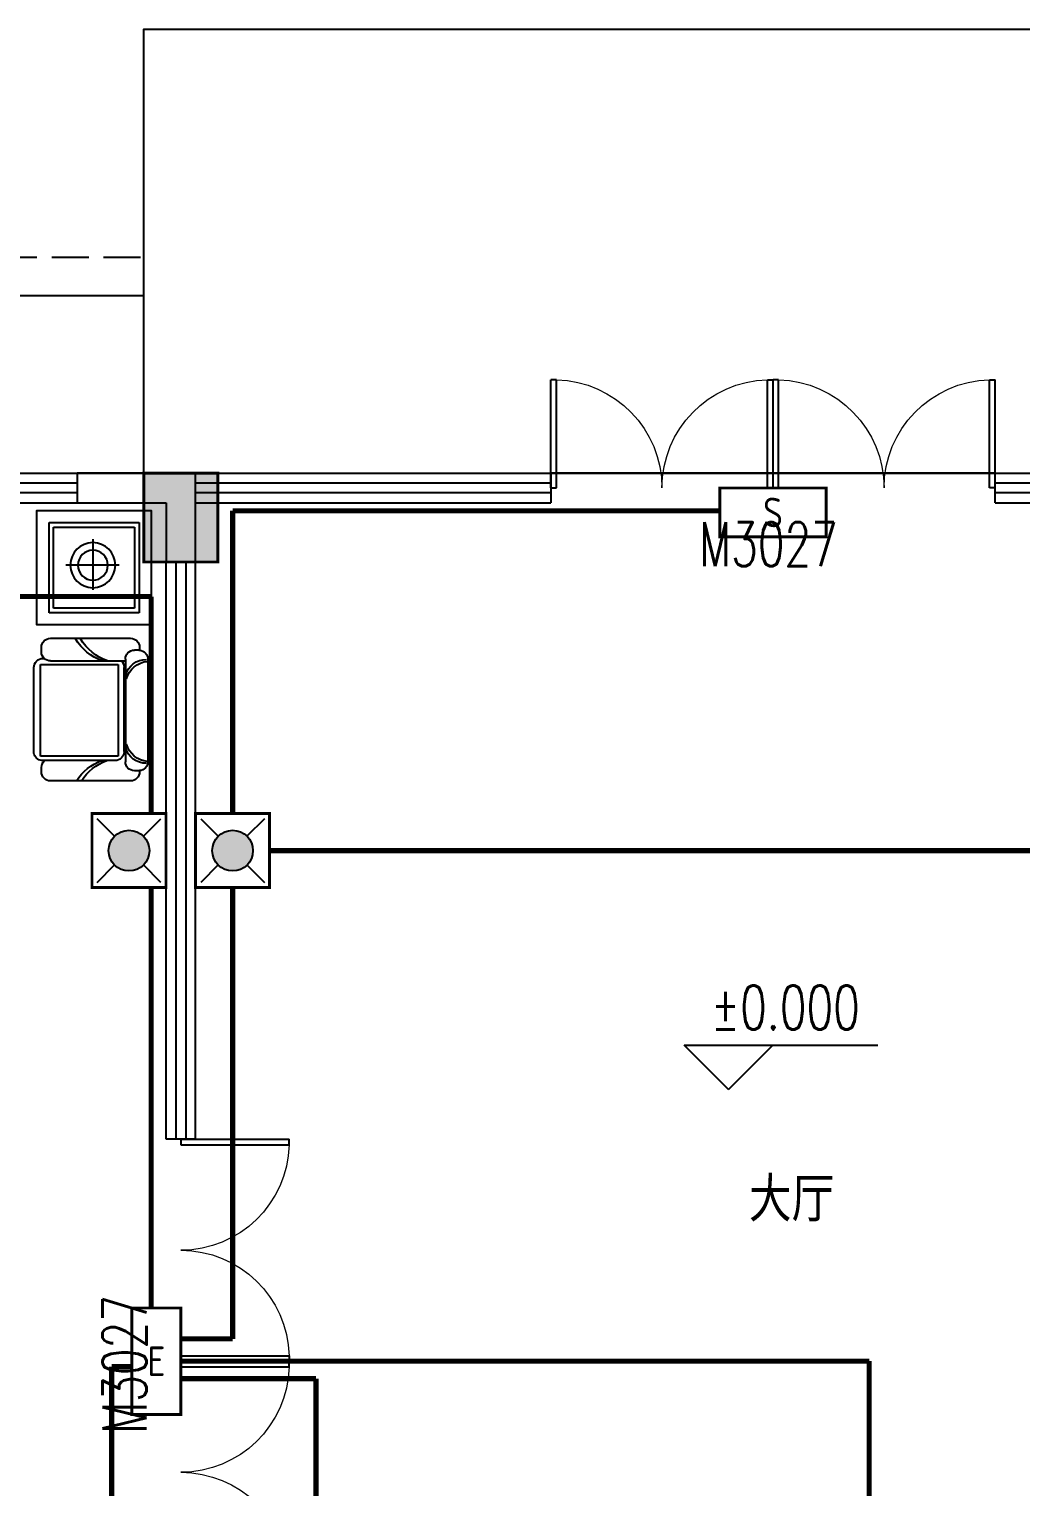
# Model space of a CAD drawing. Extents: x -6243262 to 3079315, y -2914302 to 172723.
# Drawn here: x -5824906 to -5818207, y -723829 to -713981 of the extents above; entities that cross this region are included whole.
import ezdxf
from ezdxf.enums import TextEntityAlignment as Align

# ---------------------------------------------------------------- set-up
doc = ezdxf.new("R2010")
doc.units = 0
doc.header["$LTSCALE"] = 1000
doc.linetypes.add('DASH', pattern=[0.35, 0.25, -0.1])
for name, color, linetype in [('0-柱网', 2, 'Continuous'), ('DIM_ELEV', 3, 'Continuous'), ('EQUIP-应急', 3, 'Continuous'), ('fur', 253, 'Continuous'), ('PUB_TEXT', 7, 'Continuous'), ('WALL', 9, 'Continuous'), ('WINDOW', 4, 'Continuous'), ('WINDOW_TEXT', 7, 'Continuous'), ('WIRE-应急', 1, 'DASH')]:
    doc.layers.add(name, color=color, linetype=linetype)
doc.styles.add('-宋体', font='', dxfattribs={"width": 0.8})
doc.styles.add('_TCH_DIM', font='SIMPLEX', dxfattribs={"bigfont": 'GBCBIG'})
doc.styles.add('_TCH_WINDOW', font='SIMPLEX', dxfattribs={"height": 3.5, "bigfont": 'GBCBIG'})
doc.styles.add('_TEL_ATTDEF', font='gbenor', dxfattribs={"bigfont": 'gbcbig'})
doc.styles.add('_TEL_DIM', font='SIMPLEX', dxfattribs={"width": 0.8, "height": 3.5, "bigfont": 'HZTXT'})
doc.styles.get('-宋体').set_extended_font_data('SimSun')

# ---------------------------------------------------------------- blocks, each defined once
blk = doc.blocks.new('1#柱网')
at = {"layer": '0-柱网'}
blk.add_hatch(color=0, dxfattribs=at).paths.add_polyline_path([(509855, 93967.2), (509855, 93367.2), (510355, 93367.2), (510355, 93967.2)])
at = {"layer": '0-柱网', "color": 0, "const_width": 20}
blk.add_lwpolyline([(509855, 93967.2), (509855, 93367.2), (510355, 93367.2), (510355, 93967.2), (509855, 93967.2)], dxfattribs=at)
blk = doc.blocks.new('$DorLib2D$00000002')
at = {"color": 0}
for p, q in [((-0.5, 0), (-0.5, 0.4875)), ((-0.475, 0.4875), (-0.5, 0.4875)), ((-0.475, 0), (-0.475, 0.4875)), ((0.475, 0), (0.475, 0.4875)), ((0.475, 0.4875), (0.5, 0.4875)), ((0.5, 0), (0.5, 0.4875)), ((-0.5, 0), (-0.475, 0)), ((0.5, 0), (0.475, 0))]:
    blk.add_line(p, q, dxfattribs=at)
at = {"color": 0, "lineweight": 13}
for centre, start, end in [((-0.4875, 0), 0, 88.53072), ((0.4875, 0), 91.46928, 180)]:
    blk.add_arc(centre, 0.4875, start, end, dxfattribs=at)
blk = doc.blocks.new('$WINLIB2D$00000001')
at = {"color": 0}
for points in [[(-0.5, 0.5), (-0.5, -0.5)], [(-0.5, 0.5), (0.5, 0.5)], [(0.5, -0.5), (0.5, 0.5)], [(0.5, 0.1667), (-0.5, 0.1667)], [(0.5, -0.1667), (-0.5, -0.1667)], [(-0.5, -0.5), (0.5, -0.5)]]:
    blk.add_lwpolyline(points, dxfattribs=at)
blk = doc.blocks.new('$plan$00002641')
at = {"layer": 'fur', "color": 0}
for p, q in [((742.6, -1176.8), (133.6, -1176.8)), ((133.6, -1176.8), (133.6, -1785.8)), ((742.6, -1785.8), (742.6, -1176.8)), ((1712.1, -1118.4), (1093.3, -1118.4)), ((1093.3, -1118.4), (1093.3, -1642.8)), ((1712.1, -1642.8), (1712.1, -1118.4)), ((1741.9, -1623.1), (1741.9, -1146.5)), ((712.1, -1207.2), (164, -1207.2)), ((164, -1207.2), (164, -1755.3)), ((712.1, -1755.3), (712.1, -1207.2)), ((1067.9, -1186.3), (1067.9, -1692.4)), ((421.5, -1649.6), (421.5, -1291.2)), ((244.6, -1472.9), (588.3, -1472.9)), ((1093.3, -1642.8), (1712.1, -1642.8)), ((164, -1755.3), (712.1, -1755.3)), ((995.4, -1783.7), (995.4, -1753.3)), ((1056.3, -1692.4), (1749, -1692.4)), ((1681, -1684), (1112.4, -1684)), ((1809.9, -1783.7), (1809.9, -1753.3)), ((133.6, -1785.8), (742.6, -1785.8))]:
    blk.add_line(p, q, dxfattribs=at)
blk.add_lwpolyline([(995.6, -1788.9, 0.389489), (1056.3, -1844.6), (1749, -1844.6, 0.389489), (1809.7, -1788.9), (1817.8, -1788.9, 0.414214), (1878.7, -1728), (1878.7, -1186.3, 0.414214), (1817.8, -1125.4), (1787.3, -1125.4, 0.199654), (1741.9, -1146.5), (1741.9, -1125.8, 0.314071), (1691.1, -1075), (1112.4, -1075, 0.414214), (1051.5, -1135.9), (1051.5, -1144.7, 0.207927), (1007, -1125.4), (976.5, -1125.4, 0.414214), (915.6, -1186.3), (915.6, -1728, 0.414214), (976.5, -1788.9)], format="xyb", close=True, dxfattribs=at)
blk.add_lwpolyline([(823.8, -1867), (823.8, -1095.6), (52.4, -1095.6), (52.4, -1867)], close=True, dxfattribs=at)
for radius in [152.2, 101.5]:
    blk.add_circle((421.5, -1472.9), radius, dxfattribs=at)
for centre, radius, start, end in [((1007, -1186.3), 60.9, 0, 43.01614), ((1790, -1190.6), 65.3, 137.47278, 137.47278), ((751.1, -1645.6), 334.7, 18.82323, 59.8898), ((2057.2, -1645.6), 334.7, 122.23521, 160.42787), ((751.1, -1679.5), 334.7, 18.82323, 59.8898), ((2057.2, -1679.5), 334.7, 122.23521, 160.42787), ((1112.4, -1623.1), 60.9, 223.01614, 270), ((1681, -1623.1), 60.9, 270, 0), ((1056.3, -1753.3), 60.9, 90, 180), ((1197.9, -1829.1), 138.3, 103.37729, 182.69054), ((1232.7, -1856.4), 162.3, 105.8072, 174.63358), ((1586.5, -1856.4), 162.3, 5.36642, 74.1928), ((1621.3, -1829.1), 138.3, 357.30946, 76.62271), ((1749, -1753.3), 60.9, 0, 90), ((1056.3, -1783.7), 60.9, 180, 184.87856), ((1749, -1783.7), 60.9, 355.12144, 0)]:
    blk.add_arc(centre, radius, start, end, dxfattribs=at)
blk = doc.blocks.new('45645')
at = {"color": 8}
for points in [[(1310758.9, -1128913.4), (1310758.9, -1125913.4), (1319258.9, -1125913.4), (1319258.9, -1128913.4)], [(1319258.9, -1127713.4), (1336308.9, -1127713.4), (1336308.9, -1144313.4), (1320308.9, -1144313.4), (1320308.9, -1145813.4), (1314708.9, -1145813.4), (1314708.9, -1144313.4), (1299308.9, -1144313.4), (1299308.9, -1145813.4), (1293708.9, -1145813.4), (1293708.9, -1127713.4), (1310758.9, -1127713.4)]]:
    blk.add_lwpolyline(points, dxfattribs=at)
at = {"color": 8, "linetype": 'DASH'}
blk.add_lwpolyline([(1292987.5, -1127453.4), (1310758.9, -1127453.4)], dxfattribs=at)
at = {"color": 8}
blk.add_lwpolyline([(1294908.9, -1128913.4), (1335108.9, -1128913.4), (1335108.9, -1143113.4), (1319108.9, -1143113.4), (1319108.9, -1144613.4), (1315908.9, -1144613.4), (1315908.9, -1143113.4), (1298108.9, -1143113.4), (1298108.9, -1144613.4), (1294908.9, -1144613.4)], close=True, dxfattribs=at)
at = {"layer": 'DIM_ELEV', "color": 8}
for p, q in [((1314708.3, -1133077.3), (1314408.3, -1132777.3)), ((1314408.3, -1132777.3), (1315718.1, -1132777.3)), ((1314708.3, -1133077.3), (1315008.3, -1132777.3))]:
    blk.add_line(p, q, dxfattribs=at)
at = {"layer": 'WALL', "color": 8}
for p, q in [((1311008.9, -1128913.4), (1310308.9, -1128913.4)), ((1310308.9, -1128913.4), (1310308.9, -1129113.4)), ((1311108.9, -1128913.4), (1311008.9, -1128913.4)), ((1311108.9, -1129113.4), (1311108.9, -1128913.4)), ((1310308.9, -1129113.4), (1310908.9, -1129113.4)), ((1310908.9, -1129113.4), (1310908.9, -1129513.4)), ((1311108.9, -1129513.4), (1311108.9, -1129113.4)), ((1310908.9, -1129513.4), (1311108.9, -1129513.4))]:
    blk.add_line(p, q, dxfattribs=at)
at = {"layer": 'WINDOW', "color": 8}
for p, q in [((1315008.9, -1128913.4), (1313508.9, -1128913.4)), ((1316508.9, -1128913.4), (1315008.9, -1128913.4))]:
    blk.add_line(p, q, dxfattribs=at)
at = {"color": 8, "yscale": -1, "rotation": 270}
blk.add_blockref('$plan$00002641', (1308941.9, -1129113.4), dxfattribs=at)
at = {"layer": '0-柱网', "color": 8}
blk.add_blockref('1#柱网', (800903.9, -1222880.6), dxfattribs=at)
at = {"layer": 'WINDOW', "color": 8}
ref = blk.add_blockref('$DorLib2D$00000002', (1314258.9, -1129013.4), dxfattribs=dict(at, xscale=1500, yscale=-1500, zscale=1500, rotation=180))
ref.add_attrib('A', 'M3027', (1314510.5, -1129542), dxfattribs={"layer": 'WINDOW_TEXT', "color": 8, "height": 297.5, "style": '_TCH_WINDOW', "width": 0.705882})
for name, p, xscale, yscale, zscale, rotation in [('$DorLib2D$00000002', (1315758.9, -1129013.4), 1500, -1500, 1500, 180), ('$WINLIB2D$00000001', (1309008.9, -1129013.4), -2600, 200, -2600, 180), ('$WINLIB2D$00000001', (1312308.9, -1129013.4), -2399.999999999942, 200, -2399.999999999942, 180), ('$WINLIB2D$00000001', (1317708.9, -1129013.4), -2400.000000000058, 200, -2400.000000000058, 180), ('$WINLIB2D$00000001', (1311008.9, -1131463.4), 3900.000000002212, -200, 3900.000000002212, 90), ('$DorLib2D$00000002', (1311008.9, -1135663.4), 1500, -1500, 1500, 90)]:
    blk.add_blockref(name, p, dxfattribs=dict(at, xscale=xscale, yscale=yscale, zscale=zscale, rotation=rotation))
ref = blk.add_blockref('$DorLib2D$00000002', (1311008.9, -1134163.4), dxfattribs=dict(at, xscale=1500, yscale=-1500, zscale=1500, rotation=90))
ref.add_attrib('A', 'M3027', (1310777.8, -1135403.7), dxfattribs={"layer": 'WINDOW_TEXT', "color": 8, "height": 297.5, "rotation": 90, "style": '_TCH_WINDOW', "width": 0.705882})
at = {"layer": 'DIM_ELEV', "color": 7, "style": '_TCH_DIM', "width": 0.705882}
blk.add_text('%%P0.000', height=297.5, dxfattribs=at).set_placement((1314588.1, -1132672.3))
at = {"layer": 'PUB_TEXT', "color": 8, "style": '-宋体', "width": 0.8}
blk.add_text('大厅', height=264.35, dxfattribs=at).set_placement((1314845.9, -1133941))
blk = doc.blocks.new('$equip$00003165')
for p, q in [((0.72, 0.66), (-0.72, 0.66)), ((-0.72, 0.66), (-0.72, 0)), ((0.72, 0), (0.72, 0.66)), ((-0.72, 0), (0.72, 0))]:
    blk.add_line(p, q)
at = {"const_width": 0.04}
blk.add_lwpolyline([(-0.72, 0.66), (-0.72, 0), (0.72, 0), (0.72, 0.66), (-0.72, 0.66), (-0.72, 0)], dxfattribs=at)
for p in [(0, 0.66), (-0.72, 0.33), (0.72, 0.33), (0, 0)]:
    blk.add_point(p)
at = {"color": 7, "style": '_TEL_DIM'}
blk.add_attdef('$TEXT$', text='', height=0.4, dxfattribs=at).set_placement((0, 0.33), align=Align.MIDDLE_CENTER)
at = {"color": 7, "style": '_TEL_DIM', "flags": 1}
for tag in ['A', 'REMARK']:
    blk.add_attdef(tag, text='', height=0.00002, dxfattribs=at).set_placement((0, 0), align=Align.MIDDLE_CENTER)
blk = doc.blocks.new('$equip$00002534')
for p, q in [((-0.72, 0.66), (-0.72, 0)), ((0.72, 0.66), (-0.72, 0.66)), ((0.72, 0), (0.72, 0.66)), ((-0.72, 0), (0.72, 0))]:
    blk.add_line(p, q)
at = {"const_width": 0.04}
blk.add_lwpolyline([(-0.72, 0.66), (-0.72, 0), (0.72, 0), (0.72, 0.66), (-0.72, 0.66), (-0.72, 0)], dxfattribs=at)
for p in [(0, 0.66), (-0.72, 0.33), (0.72, 0.33), (0, 0)]:
    blk.add_point(p)
at = {"color": 7, "style": '_TEL_DIM'}
blk.add_attdef('$TEXT$', text='', height=0.4, dxfattribs=at).set_placement((0, 0.33), align=Align.MIDDLE_CENTER)
at = {"color": 7, "style": '_TEL_DIM', "flags": 1}
blk.add_attdef('A', text='', height=0.00002, dxfattribs=at).set_placement((0, 0), align=Align.MIDDLE_CENTER)
blk = doc.blocks.new('$equip$00002604')
blk.add_hatch(color=256).paths.add_polyline_path([(0.275, 0.5, 1), (-0.274, 0.5, 1)])
for p, q in [((-0.429, 0.929), (-0.194, 0.694)), ((0.194, 0.694), (0.429, 0.929)), ((-0.429, 0.071), (-0.194, 0.306)), ((0.194, 0.306), (0.429, 0.071))]:
    blk.add_line(p, q)
at = {"const_width": 0.04}
blk.add_lwpolyline([(-0.5, 1), (-0.5, 0), (0.5, 0), (0.5, 1), (-0.5, 1), (-0.5, 0)], dxfattribs=at)
blk.add_lwpolyline([(-0.5, 1), (-0.5, 0), (0.5, 0), (0.5, 1)], close=True)
blk.add_circle((0, 0.5), 0.275)
for p in [(0, 1), (-0.5, 0.5), (0.5, 0.5), (0, 0)]:
    blk.add_point(p)
at = {"color": 7, "style": '_TEL_DIM', "flags": 1}
blk.add_attdef('A', text='', height=0.000025, dxfattribs=at).set_placement((0, 0), align=Align.MIDDLE_CENTER)

msp = doc.modelspace()

# ---------------------------------------------------------------- linework, layer by layer
at = {"layer": 'WIRE-应急', "linetype": 'DASH', "const_width": 35}
for points in [[(-5823531.3, -719280.5), (-5823531.3, -717234.5)], [(-5823531.3, -717234.5), (-5820241.3, -717234.5)], [(-5831631.3, -717814), (-5824081.3, -717814)], [(-5824081.3, -719280.5), (-5824081.3, -717814)], [(-5823281.3, -719530.5), (-5816481.3, -719530.5)], [(-5824081.3, -722620.5), (-5824081.3, -719780.5)], [(-5823531.3, -722829), (-5823531.3, -719780.5)], [(-5823881.3, -722829), (-5823531.3, -722829)], [(-5824348.3, -728430.5), (-5824348.3, -723016.3)], [(-5824348.3, -723016.3), (-5824211.3, -723016.3)], [(-5823881.3, -722979.5), (-5819231.3, -722979.5)], [(-5819231.3, -725918), (-5819231.3, -722979.5)], [(-5823881.3, -723098.4), (-5822967.9, -723098.4)], [(-5822967.9, -725667.3), (-5822967.9, -723098.4)]]:
    msp.add_lwpolyline(points, dxfattribs=at)

# ---------------------------------------------------------------- block references
msp.add_blockref('45645', (-7134890.2, 411932.9))
at = {"layer": 'EQUIP-应急'}
ref = msp.add_blockref('$equip$00003165', (-5819881.3, -717080.5), dxfattribs=dict(at, xscale=500, yscale=500, zscale=500, rotation=180))
ref.add_attrib('$TEXT$', 'S', dxfattribs={"layer": '0', "color": 7, "height": 200, "style": '_TEL_ATTDEF'}).set_placement((-5819881.3, -717245.5), align=Align.MIDDLE_CENTER)
at = {"layer": 'EQUIP-应急', "xscale": 500, "yscale": 500, "zscale": 500}
for p, rotation in [((-5823981.3, -719530.5), 90), ((-5823781.3, -719530.5), 270)]:
    msp.add_blockref('$equip$00002604', p, dxfattribs=dict(at, rotation=rotation))
at = {"layer": 'EQUIP-应急'}
ref = msp.add_blockref('$equip$00002534', (-5823881.3, -722980.5), dxfattribs=dict(at, xscale=500, yscale=500, zscale=500, rotation=90))
ref.add_attrib('$TEXT$', 'E', dxfattribs={"layer": '0', "color": 7, "height": 200, "style": '_TEL_ATTDEF'}).set_placement((-5824046.3, -722980.5), align=Align.MIDDLE_CENTER)

doc.saveas('drawing.dxf')
